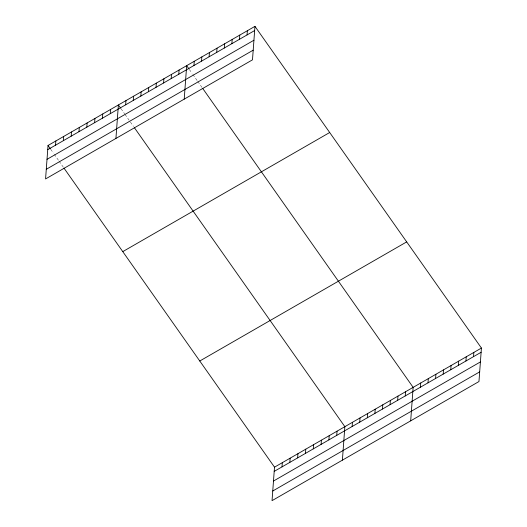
<?xml version="1.0" encoding="UTF-8"?>
<svg xmlns="http://www.w3.org/2000/svg" width="527" height="527" viewBox="0 0 527 527"><rect width="100%" height="100%" fill="white"/><g stroke="black" fill="none" stroke-linecap="round" stroke-linejoin="round"><path stroke-width="0.4" stroke-dasharray="2.63 1.98" d="M189.338 69.445L192.006 73.24M192.895 74.505L197.348 80.822M197.79 81.454L202.243 87.772M121.058 108.753L124.616 113.812M125.057 114.445L129.062 120.13M130.4 122.027L133.509 126.447M50.704 149.253L53.372 153.047M54.261 154.306L58.708 160.63M59.156 161.262L63.602 167.579"/><path stroke-width="0.79" d="M48.036 145.459L45.572 178.943L252.492 59.834L254.956 26.35L48.036 145.459L50.256 148.621M55.539 145.175L55.849 140.959M63.359 140.676L63.668 136.46M71.178 136.17L71.488 131.961M78.991 131.671L79.3 127.462M86.81 127.172L87.12 122.962M94.623 122.672L94.932 118.463M102.442 118.173L102.752 113.964M110.262 113.674L110.571 109.464M115.927 138.443L118.384 104.965L120.611 108.121M125.663 104.807L125.973 100.598M133.252 100.44L133.562 96.23M140.841 96.072L141.15 91.863M148.423 91.705L148.733 87.495M156.012 87.337L156.321 83.128M163.601 82.97L163.91 78.76M171.189 78.602L171.492 74.393M178.772 74.235L179.081 70.025M184.213 99.135L186.67 65.658L188.897 68.813M193.949 65.5L194.259 61.29M201.531 61.132L201.841 56.923M209.12 56.764L209.43 52.555M216.709 52.397L217.019 48.188M224.298 48.029L224.607 43.82M231.88 43.662L232.19 39.453M239.469 39.294L239.778 35.085M247.058 34.927L247.367 30.718M64.05 168.212L274.508 467.166L272.044 500.65L478.964 381.541L481.428 348.057L254.956 26.35M282.011 466.882L282.32 462.666M289.83 462.383L290.14 458.167M297.65 457.884L297.959 453.668M305.462 453.378L305.772 449.169M313.282 448.879L313.591 444.669M321.101 444.38L321.404 440.17M328.914 439.88L329.223 435.671M336.733 435.381L337.043 431.172M342.398 460.15L344.856 426.672L134.398 127.712M352.135 426.514L352.444 422.305M359.724 422.147L360.033 417.937M367.312 417.779L367.622 413.57M374.895 413.412L375.204 409.202M382.483 409.044L382.793 404.835M390.072 404.677L390.382 400.467M397.661 400.309L397.971 396.1M405.243 395.942L405.553 391.732M410.685 420.842L413.142 387.365L202.684 88.404M420.421 387.207L420.73 382.997M428.01 382.839L428.313 378.63M435.592 378.472L435.901 374.262M443.181 374.104L443.49 369.895M450.769 369.737L451.079 365.527M458.352 365.369L458.661 361.16M465.94 361.002L466.25 356.792M473.529 356.634L473.839 352.425M47.726 149.675L254.646 30.559M47.015 159.332L253.935 40.223M46.284 169.286L253.204 50.17M122.771 251.623L329.691 132.514M199.773 361.008L406.692 241.893M274.508 467.166L481.428 348.057M274.198 471.382L481.118 352.267M273.487 481.039L480.407 361.93M272.755 490.993L479.675 371.878"/></g></svg>
